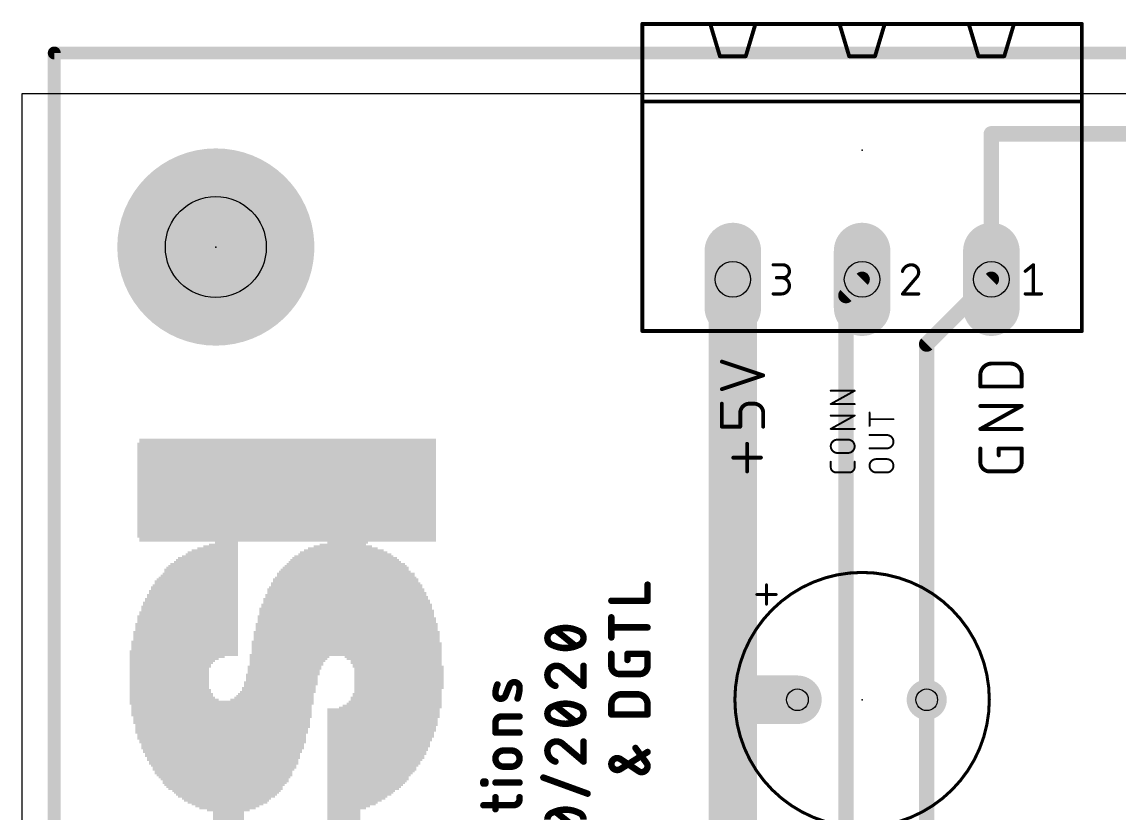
# Model space of a CAD drawing. Extents: x -9 to 239, y 2 to 147.
# Drawn here: x -7.62 to 35.5, y 114.93 to 146 of the extents above; entities that cross this region are included whole.
import ezdxf

# ---------------------------------------------------------------- set-up
doc = ezdxf.new("R2010")
doc.units = 0
for name, color, linetype in [('1', 12, 'CONTINUOUS'), ('16', 132, 'CONTINUOUS'), ('17', 110, 'CONTINUOUS'), ('20', 53, 'CONTINUOUS'), ('21', 40, 'CONTINUOUS'), ('23', 53, 'CONTINUOUS'), ('25', 253, 'CONTINUOUS'), ('29', 253, 'CONTINUOUS'), ('30', 253, 'CONTINUOUS'), ('44', 253, 'CONTINUOUS'), ('51', 253, 'CONTINUOUS')]:
    doc.layers.add(name, color=color, linetype=linetype)

# ---------------------------------------------------------------- blocks, each defined once
blk = doc.blocks.new('RECT')
blk.add_solid([(-0.5, -0.5), (0.5, -0.5), (-0.5, 0.5), (0.5, 0.5)])
blk = doc.blocks.new('LONGP100')
at = {"const_width": 1}
blk.add_lwpolyline([(-0.5, 0), (0.5, 0)], dxfattribs=at)
at = {"const_width": 0.5}
for points in [[(-0.5, 0.25, 1), (-0.5, -0.25)], [(0.5, -0.25, 1), (0.5, 0.25)]]:
    blk.add_lwpolyline(points, format="xyb", dxfattribs=at)
blk = doc.blocks.new('ROUNDP')
at = {"const_width": 0.5}
blk.add_lwpolyline([(0, -0.25, 1), (0, 0.25, 1), (0, -0.25)], format="xyb", dxfattribs=at)

msp = doc.modelspace()

# ---------------------------------------------------------------- linework, layer by layer
at = {"layer": '1'}
for points, const_width in [([(30.48, 141.605), (66.04, 141.605)], 0.6096), ([(30.48, 135.89), (30.48, 141.605)], 0.6096), ([(20.32, 135.89), (20.32, 119.38)], 1.905), ([(25.4, 135.89), (24.765, 135.255)], 0.6096), ([(27.94, 133.35), (30.48, 135.89)], 0.6096), ([(24.765, 135.255), (24.765, 111.4425)], 0.6096), ([(27.94, 119.38), (27.94, 133.35)], 0.6096), ([(20.32, 119.38), (22.86, 119.38)], 1.905), ([(20.32, 119.38), (20.32, 77.1525)], 1.905), ([(27.94, 119.38), (27.94, 109.22)], 0.6096)]:
    msp.add_lwpolyline(points, dxfattribs=dict(at, const_width=const_width))
for points, const_width in [([(30.48, 141.7574, 1), (30.48, 141.4526)], 0.3048), ([(30.6324, 141.605, 1), (30.3276, 141.605)], 0.3048), ([(20.7963, 135.89, 1), (19.8438, 135.89)], 0.9525), ([(25.5078, 135.7822, 1), (25.2922, 135.9978)], 0.3048), ([(30.3276, 135.89, 1), (30.6324, 135.89)], 0.3048), ([(30.5878, 135.7822, 1), (30.3722, 135.9978)], 0.3048), ([(24.6572, 135.3628, 1), (24.8728, 135.1472)], 0.3048), ([(24.9174, 135.255, 1), (24.6126, 135.255)], 0.3048), ([(27.8322, 133.4578, 1), (28.0478, 133.2422)], 0.3048), ([(28.0924, 133.35, 1), (27.7876, 133.35)], 0.3048), ([(20.32, 119.8563, 1), (20.32, 118.9038)], 0.9525), ([(20.7963, 119.38, 1), (19.8438, 119.38)], 0.9525), ([(22.86, 118.9038, 1), (22.86, 119.8563)], 0.9525), ([(19.8438, 119.38, 1), (20.7963, 119.38)], 0.9525), ([(28.0924, 119.38, 1), (27.7876, 119.38)], 0.3048), ([(27.7876, 119.38, 1), (28.0924, 119.38)], 0.3048)]:
    msp.add_lwpolyline(points, format="xyb", dxfattribs=dict(at, const_width=const_width))
at = {"layer": '16', "const_width": 0.508}
for points in [[(-6.35, 2.54), (-6.35, 144.78)], [(-6.35, 144.78), (236.22, 144.78)]]:
    msp.add_lwpolyline(points, dxfattribs=at)
at = {"layer": '16', "const_width": 0.254}
for points in [[(-6.223, 144.78, 1), (-6.477, 144.78)], [(-6.35, 144.907, 1), (-6.35, 144.653)]]:
    msp.add_lwpolyline(points, format="xyb", dxfattribs=at)
at = {"layer": '20'}
for p, q in [((236.2, 143.18), (-7.62, 143.18)), ((-7.62, 143.18), (-7.62, 2.54))]:
    msp.add_line(p, q, dxfattribs=at)
at = {"layer": '21'}
for points, const_width in [([(16.764, 142.875), (16.764, 145.923)], 0.1524), ([(19.431, 145.923), (16.764, 145.923)], 0.1524), ([(21.209, 145.923), (19.431, 145.923)], 0.1524), ([(19.431, 145.923), (19.812, 144.653)], 0.1524), ([(21.209, 145.923), (20.828, 144.653)], 0.1524), ([(24.511, 145.923), (21.209, 145.923)], 0.1524), ([(24.511, 145.923), (24.892, 144.653)], 0.1524), ([(26.289, 145.923), (24.511, 145.923)], 0.1524), ([(26.289, 145.923), (25.908, 144.653)], 0.1524), ([(29.591, 145.923), (26.289, 145.923)], 0.1524), ([(29.591, 145.923), (29.972, 144.653)], 0.1524), ([(31.369, 145.923), (29.591, 145.923)], 0.1524), ([(31.369, 145.923), (30.988, 144.653)], 0.1524), ([(34.036, 145.923), (31.369, 145.923)], 0.1524), ([(34.036, 142.875), (34.036, 145.923)], 0.1524), ([(20.828, 144.653), (19.812, 144.653)], 0.1524), ([(25.908, 144.653), (24.892, 144.653)], 0.1524), ([(29.972, 144.653), (30.988, 144.653)], 0.1524), ([(34.036, 142.875), (16.764, 142.875)], 0.1524), ([(16.764, 133.858), (16.764, 142.875)], 0.1524), ([(34.036, 133.858), (34.036, 142.875)], 0.1524), ([(21.9075, 136.4615), (22.2885, 136.4615)], 0.127), ([(31.8135, 136.2075), (32.131, 136.4615)], 0.127), ([(32.131, 136.4615), (32.131, 135.3185)], 0.127), ([(22.2885, 135.9535), (22.0345, 135.9535)], 0.127), ([(27.5273, 135.9535), (26.9875, 135.3185)], 0.127), ([(21.9075, 135.3185), (22.225, 135.3185)], 0.127), ([(26.9875, 135.3185), (27.6225, 135.3185)], 0.127), ([(31.8135, 135.3185), (32.4485, 135.3185)], 0.127), ([(19.685, 133.858), (16.764, 133.858)], 0.1524), ([(24.765, 133.858), (20.955, 133.858)], 0.1524), ([(29.845, 133.858), (26.035, 133.858)], 0.1524), ([(34.036, 133.858), (31.115, 133.858)], 0.1524), ([(16.9672, 123.2675), (16.9672, 123.8996)], 0.254), ([(21.6425, 123.8876), (21.6425, 123.1376)], 0.12), ([(15.5448, 123.2675), (16.9672, 123.2675)], 0.254), ([(21.2675, 123.5126), (22.0175, 123.5126)], 0.12), ([(15.5448, 121.8262), (15.5448, 122.6165)], 0.254), ([(14.1365, 121.4887), (13.3463, 122.1209)], 0.254), ([(16.9672, 122.2213), (15.5448, 122.2213)], 0.254), ([(15.5448, 120.7053), (15.5448, 121.1794)], 0.254), ([(16.177, 120.9424), (16.177, 121.1794)], 0.254), ([(16.177, 121.1794), (16.9672, 121.1794)], 0.254), ([(16.9672, 121.1794), (16.9672, 120.7053)], 0.254), ([(14.4526, 119.9231), (14.4526, 120.7134)], 0.254), ([(13.6624, 120.5948), (14.4526, 119.9231)], 0.254), ([(16.6511, 120.3892), (15.8609, 120.3892)], 0.254), ([(11.5429, 119.9413), (11.3848, 119.5461)], 0.254), ([(15.9399, 119.5937), (16.5721, 119.5937)], 0.254), ([(14.1365, 118.5156), (13.3463, 119.1478)], 0.254), ([(15.5448, 118.8035), (15.5448, 119.1986)], 0.254), ([(16.9672, 119.1986), (16.9672, 118.8035)], 0.254), ([(10.9897, 118.0897), (10.9897, 118.4848)], 0.254), ([(11.2268, 118.7219), (11.938, 118.7219)], 0.254), ([(16.9672, 118.8035), (15.5448, 118.8035)], 0.254), ([(11.938, 118.0897), (10.9897, 118.0897)], 0.254), ([(13.6624, 117.6217), (14.4526, 116.95)], 0.254), ([(14.4526, 116.95), (14.4526, 117.7402)], 0.254), ([(11.3058, 117.3839), (11.6219, 117.3839)], 0.254), ([(15.9004, 116.6557), (16.9672, 117.3274)], 0.254), ([(16.9277, 116.8928), (16.4931, 117.4854)], 0.254), ([(11.6219, 116.7518), (11.3058, 116.7518)], 0.254), ([(16.6116, 116.5767), (15.9004, 117.0508)], 0.254), ([(14.6106, 115.6911), (12.8722, 116.3233)], 0.254), ([(10.5156, 116.0868), (10.5156, 116.1659)], 0.254), ([(10.5156, 116.1659), (10.5946, 116.1659)], 0.254), ([(10.5946, 116.0868), (10.5156, 116.0868)], 0.254), ([(10.5946, 116.1659), (10.5946, 116.0868)], 0.254), ([(11.938, 116.1264), (10.9897, 116.1264)], 0.254), ([(10.9897, 115.0798), (10.9897, 115.5539)], 0.254), ([(11.938, 115.4749), (11.938, 115.5539)], 0.254), ([(10.5156, 115.2378), (11.7009, 115.2378)], 0.254), ([(14.1365, 114.3532), (13.3463, 114.9853)], 0.254)]:
    msp.add_lwpolyline(points, dxfattribs=dict(at, const_width=const_width))
for points, const_width in [([(16.8021, 145.923, 1), (16.7259, 145.923)], 0.0762), ([(16.764, 145.9611, 1), (16.764, 145.8849)], 0.0762), ([(19.431, 145.9611, 1), (19.431, 145.8849)], 0.0762), ([(19.4675, 145.9339, 1), (19.3945, 145.9121)], 0.0762), ([(19.431, 145.8849, 1), (19.431, 145.9611)], 0.0762), ([(21.209, 145.9611, 1), (21.209, 145.8849)], 0.0762), ([(21.2455, 145.9121, 1), (21.1725, 145.9339)], 0.0762), ([(21.209, 145.8849, 1), (21.209, 145.9611)], 0.0762), ([(24.5475, 145.9339, 1), (24.4745, 145.9121)], 0.0762), ([(24.511, 145.9611, 1), (24.511, 145.8849)], 0.0762), ([(24.511, 145.8849, 1), (24.511, 145.9611)], 0.0762), ([(26.289, 145.9611, 1), (26.289, 145.8849)], 0.0762), ([(26.3255, 145.9121, 1), (26.2525, 145.9339)], 0.0762), ([(26.289, 145.8849, 1), (26.289, 145.9611)], 0.0762), ([(29.6275, 145.9339, 1), (29.5545, 145.9121)], 0.0762), ([(29.591, 145.9611, 1), (29.591, 145.8849)], 0.0762), ([(29.591, 145.8849, 1), (29.591, 145.9611)], 0.0762), ([(31.369, 145.9611, 1), (31.369, 145.8849)], 0.0762), ([(31.4055, 145.9121, 1), (31.3325, 145.9339)], 0.0762), ([(31.369, 145.8849, 1), (31.369, 145.9611)], 0.0762), ([(34.0741, 145.923, 1), (33.9979, 145.923)], 0.0762), ([(34.036, 145.8849, 1), (34.036, 145.9611)], 0.0762), ([(19.812, 144.6911, 1), (19.812, 144.6149)], 0.0762), ([(19.7755, 144.6421, 1), (19.8485, 144.6639)], 0.0762), ([(20.7915, 144.6639, 1), (20.8645, 144.6421)], 0.0762), ([(20.828, 144.6149, 1), (20.828, 144.6911)], 0.0762), ([(24.892, 144.6911, 1), (24.892, 144.6149)], 0.0762), ([(24.8555, 144.6421, 1), (24.9285, 144.6639)], 0.0762), ([(25.8715, 144.6639, 1), (25.9445, 144.6421)], 0.0762), ([(25.908, 144.6149, 1), (25.908, 144.6911)], 0.0762), ([(29.972, 144.6911, 1), (29.972, 144.6149)], 0.0762), ([(29.9355, 144.6421, 1), (30.0085, 144.6639)], 0.0762), ([(30.9515, 144.6639, 1), (31.0245, 144.6421)], 0.0762), ([(30.988, 144.6149, 1), (30.988, 144.6911)], 0.0762), ([(16.764, 142.9131, 1), (16.764, 142.8369)], 0.0762), ([(16.8021, 142.875, 1), (16.7259, 142.875)], 0.0762), ([(16.7259, 142.875, 1), (16.8021, 142.875)], 0.0762), ([(34.0741, 142.875, 1), (33.9979, 142.875)], 0.0762), ([(33.9979, 142.875, 1), (34.0741, 142.875)], 0.0762), ([(34.036, 142.8369, 1), (34.036, 142.9131)], 0.0762), ([(21.9075, 136.4932, 1), (21.9075, 136.4298)], 0.0635), ([(22.2885, 135.9535, 1), (22.2885, 136.4615)], 0.127), ([(22.2885, 136.4932, 1), (22.2885, 136.4298)], 0.0635), ([(22.2885, 136.4298, 1), (22.2885, 136.4932)], 0.0635), ([(27.3368, 136.4615, 0.3252), (26.9875, 136.2075)], 0.127), ([(27.6225, 136.1757, 0.4142), (27.3368, 136.4615)], 0.127), ([(27.3368, 136.4932, 1), (27.3368, 136.4298)], 0.0635), ([(27.3367, 136.4298, 1), (27.3368, 136.4932)], 0.0635), ([(31.7937, 136.2323, 1), (31.8333, 136.1827)], 0.0635), ([(32.1628, 136.4615, 1), (32.0992, 136.4615)], 0.0635), ([(32.1508, 136.4367, 1), (32.1112, 136.4863)], 0.0635), ([(22.0345, 135.9853, 1), (22.0345, 135.9218)], 0.0635), ([(22.225, 135.3185, 1), (22.225, 135.9535)], 0.127), ([(22.225, 135.9853, 1), (22.225, 135.9218)], 0.0635), ([(22.2885, 135.9853, 1), (22.2885, 135.9218)], 0.0635), ([(22.2885, 135.9218, 1), (22.2885, 135.9853)], 0.0635), ([(26.9573, 136.2173, 1), (27.0177, 136.1977)], 0.0635), ([(27.5273, 135.9535, 0.2053), (27.6225, 136.1757)], 0.127), ([(27.5054, 135.9765, 1), (27.5491, 135.9305)], 0.0635), ([(27.5514, 135.9329, 1), (27.5031, 135.9741)], 0.0635), ([(27.6542, 136.1758, 1), (27.5908, 136.1757)], 0.0635), ([(27.5908, 136.1757, 1), (27.6543, 136.1757)], 0.0635), ([(21.9075, 135.3502, 1), (21.9075, 135.2868)], 0.0635), ([(22.225, 135.3502, 1), (22.225, 135.2868)], 0.0635), ([(22.225, 135.2868, 1), (22.225, 135.3502)], 0.0635), ([(26.9633, 135.3391, 1), (27.0117, 135.2979)], 0.0635), ([(26.9875, 135.3502, 1), (26.9875, 135.2868)], 0.0635), ([(27.6225, 135.2868, 1), (27.6225, 135.3502)], 0.0635), ([(31.8135, 135.3502, 1), (31.8135, 135.2868)], 0.0635), ([(32.0992, 135.3185, 1), (32.1628, 135.3185)], 0.0635), ([(32.4485, 135.2868, 1), (32.4485, 135.3502)], 0.0635), ([(16.764, 133.8961, 1), (16.764, 133.8199)], 0.0762), ([(16.7259, 133.858, 1), (16.8021, 133.858)], 0.0762), ([(19.685, 133.8199, 1), (19.685, 133.8961)], 0.0762), ([(20.955, 133.8961, 1), (20.955, 133.8199)], 0.0762), ([(24.765, 133.8199, 1), (24.765, 133.8961)], 0.0762), ([(26.035, 133.8961, 1), (26.035, 133.8199)], 0.0762), ([(29.845, 133.8199, 1), (29.845, 133.8961)], 0.0762), ([(31.115, 133.8961, 1), (31.115, 133.8199)], 0.0762), ([(33.9979, 133.858, 1), (34.0741, 133.858)], 0.0762), ([(34.036, 133.8199, 1), (34.036, 133.8961)], 0.0762), ([(25.4, 114.38, 1), (25.4, 124.38, 1), (25.4, 114.38)], 0.12), ([(17.0307, 123.8996, 1), (16.9037, 123.8996)], 0.127), ([(21.6725, 123.8876, 1), (21.6125, 123.8876)], 0.06), ([(15.5448, 123.331, 1), (15.5448, 123.204)], 0.127), ([(16.9037, 123.2675, 1), (17.0307, 123.2675)], 0.127), ([(16.9672, 123.204, 1), (16.9672, 123.331)], 0.127), ([(21.2675, 123.5426, 1), (21.2675, 123.4826)], 0.06), ([(22.0175, 123.4826, 1), (22.0175, 123.5426)], 0.06), ([(21.6125, 123.1376, 1), (21.6725, 123.1376)], 0.06), ([(15.6083, 122.6165, 1), (15.4813, 122.6165)], 0.127), ([(13.2278, 122.0814, 0.3205), (13.0302, 121.8048)], 0.254), ([(13.1999, 122.1385, 1), (13.2556, 122.0243)], 0.127), ([(13.7414, 122.1999, 0.1139), (13.2278, 122.0814)], 0.254), ([(13.2484, 122.0213, 1), (13.2072, 122.1415)], 0.127), ([(13.386, 122.1705, 1), (13.3066, 122.0713)], 0.127), ([(14.255, 122.0814, 0.1139), (13.7414, 122.1999)], 0.254), ([(13.7414, 122.2634, 1), (13.7414, 122.1364)], 0.127), ([(13.7414, 122.1364, 1), (13.7414, 122.2634)], 0.127), ([(14.4526, 121.8048, 0.3205), (14.255, 122.0814)], 0.254), ([(14.2756, 122.1415, 1), (14.2345, 122.0213)], 0.127), ([(14.2272, 122.0243, 1), (14.2829, 122.1385)], 0.127), ([(15.5448, 122.2848, 1), (15.5448, 122.1578)], 0.127), ([(16.9672, 122.1578, 1), (16.9672, 122.2848)], 0.127), ([(13.0302, 121.8048, 0.3205), (13.2278, 121.5282)], 0.254), ([(13.0937, 121.8048, 1), (12.9667, 121.8048)], 0.127), ([(12.9667, 121.8048, 1), (13.0937, 121.8048)], 0.127), ([(13.2278, 121.5282, 0.1139), (13.7414, 121.4097)], 0.254), ([(13.2556, 121.5853, 1), (13.1999, 121.4712)], 0.127), ([(13.2072, 121.4682, 1), (13.2484, 121.5883)], 0.127), ([(13.7414, 121.4097, 0.1139), (14.255, 121.5282)], 0.254), ([(14.0968, 121.4392, 1), (14.1762, 121.5383)], 0.127), ([(14.255, 121.5282, 0.3205), (14.4526, 121.8048)], 0.254), ([(14.2345, 121.5883, 1), (14.2756, 121.4682)], 0.127), ([(14.2829, 121.4712, 1), (14.2272, 121.5853)], 0.127), ([(14.5161, 121.8048, 1), (14.3891, 121.8048)], 0.127), ([(14.3891, 121.8048, 1), (14.5161, 121.8048)], 0.127), ([(15.4813, 121.8262, 1), (15.6083, 121.8262)], 0.127), ([(13.7414, 121.4732, 1), (13.7414, 121.3462)], 0.127), ([(13.7414, 121.3462, 1), (13.7414, 121.4732)], 0.127), ([(15.6083, 121.1794, 1), (15.4813, 121.1794)], 0.127), ([(16.2405, 121.1794, 1), (16.1135, 121.1794)], 0.127), ([(16.177, 121.2429, 1), (16.177, 121.1159)], 0.127), ([(17.0307, 121.1794, 1), (16.9037, 121.1794)], 0.127), ([(16.9672, 121.1159, 1), (16.9672, 121.2429)], 0.127), ([(13.3858, 120.7134, 0.4142), (13.0302, 120.3578)], 0.254), ([(13.6624, 120.5948, 0.2053), (13.3858, 120.7134)], 0.254), ([(13.3858, 120.7769, 1), (13.3858, 120.6499)], 0.127), ([(13.3858, 120.6499, 1), (13.3858, 120.7769)], 0.127), ([(14.5161, 120.7134, 1), (14.3891, 120.7134)], 0.127), ([(15.5448, 120.7053, 0.4142), (15.8609, 120.3892)], 0.254), ([(15.6083, 120.7053, 1), (15.4813, 120.7053)], 0.127), ([(15.4813, 120.7053, 1), (15.6083, 120.7053)], 0.127), ([(16.1135, 120.9424, 1), (16.2405, 120.9424)], 0.127), ([(16.6511, 120.3892, 0.4142), (16.9672, 120.7053)], 0.254), ([(17.0307, 120.7053, 1), (16.9037, 120.7053)], 0.127), ([(16.9037, 120.7053, 1), (17.0307, 120.7053)], 0.127), ([(13.0302, 120.3578, 0.3252), (13.3463, 119.9231)], 0.254), ([(13.0937, 120.3578, 1), (12.9667, 120.3578)], 0.127), ([(12.9667, 120.3578, 1), (13.0937, 120.3578)], 0.127), ([(13.7035, 120.6432, 1), (13.6213, 120.5464)], 0.127), ([(13.6164, 120.551, 1), (13.7084, 120.6386)], 0.127), ([(15.8609, 120.4527, 1), (15.8609, 120.3257)], 0.127), ([(15.8609, 120.3257, 1), (15.8609, 120.4527)], 0.127), ([(16.6511, 120.4527, 1), (16.6511, 120.3257)], 0.127), ([(16.6511, 120.3257, 1), (16.6511, 120.4527)], 0.127), ([(11.0688, 119.9808, 0.1026), (10.9897, 119.6252)], 0.254), ([(11.1267, 119.9547, 1), (11.0109, 120.0068)], 0.127), ([(11.938, 119.8622, 0.8318), (11.5429, 119.9413)], 0.254), ([(11.4839, 119.9648, 1), (11.6018, 119.9177)], 0.127), ([(11.6018, 119.9177, 1), (11.4839, 119.9648)], 0.127), ([(11.859, 119.4276, 0.083), (11.938, 119.8622)], 0.254), ([(12.0015, 119.8613, 1), (11.8745, 119.8631)], 0.127), ([(11.8745, 119.8631, 1), (12.0015, 119.8613)], 0.127), ([(13.3267, 119.8627, 1), (13.3659, 119.9836)], 0.127), ([(14.3891, 119.9231, 1), (14.5161, 119.9231)], 0.127), ([(14.4115, 119.8748, 1), (14.4937, 119.9715)], 0.127), ([(10.9897, 119.6252, 0.8318), (11.3848, 119.5461)], 0.254), ([(11.0532, 119.6243, 1), (10.9262, 119.6261)], 0.127), ([(10.9262, 119.6261, 1), (11.0532, 119.6243)], 0.127), ([(11.3259, 119.5697, 1), (11.4438, 119.5226)], 0.127), ([(11.4438, 119.5226, 1), (11.3259, 119.5697)], 0.127), ([(11.7992, 119.4491, 1), (11.9187, 119.4061)], 0.127), ([(15.9399, 119.5937, 0.4142), (15.5448, 119.1986)], 0.254), ([(15.9399, 119.6572, 1), (15.9399, 119.5302)], 0.127), ([(15.9399, 119.5302, 1), (15.9399, 119.6572)], 0.127), ([(16.9672, 119.1986, 0.4142), (16.5721, 119.5937)], 0.254), ([(16.5721, 119.6572, 1), (16.5721, 119.5302)], 0.127), ([(16.5721, 119.5302, 1), (16.5721, 119.6572)], 0.127), ([(13.2278, 119.1083, 0.3205), (13.0302, 118.8317)], 0.254), ([(13.7414, 119.2268, 0.1139), (13.2278, 119.1083)], 0.254), ([(13.1999, 119.1653, 1), (13.2556, 119.0512)], 0.127), ([(13.2484, 119.0482, 1), (13.2072, 119.1683)], 0.127), ([(13.386, 119.1973, 1), (13.3066, 119.0982)], 0.127), ([(14.255, 119.1083, 0.1139), (13.7414, 119.2268)], 0.254), ([(13.7414, 119.2903, 1), (13.7414, 119.1633)], 0.127), ([(13.7414, 119.1633, 1), (13.7414, 119.2903)], 0.127), ([(14.4526, 118.8317, 0.3205), (14.255, 119.1083)], 0.254), ([(14.2756, 119.1683, 1), (14.2345, 119.0482)], 0.127), ([(14.2272, 119.0512, 1), (14.2829, 119.1653)], 0.127), ([(15.6083, 119.1986, 1), (15.4813, 119.1986)], 0.127), ([(15.4813, 119.1986, 1), (15.6083, 119.1986)], 0.127), ([(17.0307, 119.1986, 1), (16.9037, 119.1986)], 0.127), ([(16.9037, 119.1986, 1), (17.0307, 119.1986)], 0.127), ([(11.2268, 118.7219, 0.4142), (10.9897, 118.4848)], 0.254), ([(11.0532, 118.4848, 1), (10.9262, 118.4848)], 0.127), ([(11.2268, 118.7854, 1), (11.2268, 118.6584)], 0.127), ([(11.2268, 118.6584, 1), (11.2268, 118.7854)], 0.127), ([(11.938, 118.6584, 1), (11.938, 118.7854)], 0.127), ([(13.0302, 118.8317, 0.3205), (13.2278, 118.5551)], 0.254), ([(13.0937, 118.8317, 1), (12.9667, 118.8317)], 0.127), ([(12.9667, 118.8317, 1), (13.0937, 118.8317)], 0.127), ([(13.2556, 118.6122, 1), (13.1999, 118.498)], 0.127), ([(13.2278, 118.5551, 0.1139), (13.7414, 118.4366)], 0.254), ([(13.2072, 118.495, 1), (13.2484, 118.6152)], 0.127), ([(13.7414, 118.4366, 0.1139), (14.255, 118.5551)], 0.254), ([(14.0968, 118.466, 1), (14.1762, 118.5652)], 0.127), ([(14.255, 118.5551, 0.3205), (14.4526, 118.8317)], 0.254), ([(14.2345, 118.6152, 1), (14.2756, 118.495)], 0.127), ([(14.2829, 118.498, 1), (14.2272, 118.6122)], 0.127), ([(14.5161, 118.8317, 1), (14.3891, 118.8317)], 0.127), ([(14.3891, 118.8317, 1), (14.5161, 118.8317)], 0.127), ([(15.5448, 118.867, 1), (15.5448, 118.74)], 0.127), ([(15.4813, 118.8035, 1), (15.6083, 118.8035)], 0.127), ([(16.9037, 118.8035, 1), (17.0307, 118.8035)], 0.127), ([(16.9672, 118.74, 1), (16.9672, 118.867)], 0.127), ([(10.9262, 118.4848, 1), (11.0532, 118.4848)], 0.127), ([(10.9897, 118.1532, 1), (10.9897, 118.0262)], 0.127), ([(10.9262, 118.0897, 1), (11.0532, 118.0897)], 0.127), ([(11.938, 118.0262, 1), (11.938, 118.1532)], 0.127), ([(13.7414, 118.5001, 1), (13.7414, 118.3731)], 0.127), ([(13.7414, 118.3731, 1), (13.7414, 118.5001)], 0.127), ([(13.3858, 117.7402, 0.4142), (13.0302, 117.3846)], 0.254), ([(13.6624, 117.6217, 0.2053), (13.3858, 117.7402)], 0.254), ([(13.3858, 117.8037, 1), (13.3858, 117.6767)], 0.127), ([(13.3858, 117.6767, 1), (13.3858, 117.8037)], 0.127), ([(13.7035, 117.6701, 1), (13.6213, 117.5733)], 0.127), ([(13.6164, 117.5779, 1), (13.7084, 117.6655)], 0.127), ([(14.5161, 117.7402, 1), (14.3891, 117.7402)], 0.127), ([(11.3058, 117.3839, 1), (11.3058, 116.7518)], 0.254), ([(11.3058, 117.4474, 1), (11.3058, 117.3204)], 0.127), ([(11.3058, 117.3204, 1), (11.3058, 117.4474)], 0.127), ([(11.6219, 116.7518, 1), (11.6219, 117.3839)], 0.254), ([(11.6219, 117.4474, 1), (11.6219, 117.3204)], 0.127), ([(11.6219, 117.3204, 1), (11.6219, 117.4474)], 0.127), ([(13.0302, 117.3846, 0.3252), (13.3463, 116.95)], 0.254), ([(13.0937, 117.3846, 1), (12.9667, 117.3846)], 0.127), ([(12.9667, 117.3846, 1), (13.0937, 117.3846)], 0.127), ([(16.5443, 117.523, 1), (16.4419, 117.4479)], 0.127), ([(17.001, 117.2737, 1), (16.9334, 117.3811)], 0.127), ([(11.3058, 116.8153, 1), (11.3058, 116.6883)], 0.127), ([(11.3058, 116.6883, 1), (11.3058, 116.8153)], 0.127), ([(11.6219, 116.8153, 1), (11.6219, 116.6883)], 0.127), ([(11.6219, 116.6883, 1), (11.6219, 116.8153)], 0.127), ([(13.3267, 116.8896, 1), (13.3659, 117.0104)], 0.127), ([(14.3891, 116.95, 1), (14.5161, 116.95)], 0.127), ([(14.4115, 116.9016, 1), (14.4937, 116.9984)], 0.127), ([(15.9004, 117.0508, 0.5884), (15.5448, 116.8533)], 0.254), ([(15.5448, 116.8533, 0.5884), (15.9004, 116.6557)], 0.254), ([(15.6083, 116.8533, 1), (15.4813, 116.8533)], 0.127), ([(15.4813, 116.8533, 1), (15.6083, 116.8533)], 0.127), ([(15.9356, 117.1036, 1), (15.8652, 116.998)], 0.127), ([(15.8669, 116.9969, 1), (15.9339, 117.1047)], 0.127), ([(16.7301, 116.5372, 0.4142), (16.9672, 116.7742)], 0.254), ([(16.9672, 116.7742, 0.1623), (16.9277, 116.8928)], 0.254), ([(16.9785, 116.9309, 1), (16.8769, 116.8547)], 0.127), ([(16.8765, 116.8552, 1), (16.9789, 116.9303)], 0.127), ([(17.0307, 116.7742, 1), (16.9037, 116.7742)], 0.127), ([(12.8939, 116.3829, 1), (12.8505, 116.2636)], 0.127), ([(15.8666, 116.7094, 1), (15.9342, 116.602)], 0.127), ([(15.9339, 116.6018, 1), (15.8669, 116.7096)], 0.127), ([(16.6116, 116.5767, 0.1623), (16.7301, 116.5372)], 0.254), ([(16.6497, 116.6275, 1), (16.5735, 116.5259)], 0.127), ([(16.5764, 116.5238, 1), (16.6468, 116.6295)], 0.127), ([(16.7301, 116.6007, 1), (16.7301, 116.4737)], 0.127), ([(16.7301, 116.4737, 1), (16.7301, 116.6007)], 0.127), ([(16.9037, 116.7742, 1), (17.0307, 116.7742)], 0.127), ([(10.5791, 116.1659, 1), (10.4521, 116.1659)], 0.127), ([(10.5156, 116.2294, 1), (10.5156, 116.1024)], 0.127), ([(10.5156, 116.1503, 1), (10.5156, 116.0233)], 0.127), ([(10.4521, 116.0868, 1), (10.5791, 116.0868)], 0.127), ([(10.6581, 116.1659, 1), (10.5311, 116.1659)], 0.127), ([(10.5311, 116.0868, 1), (10.6581, 116.0868)], 0.127), ([(10.5946, 116.1024, 1), (10.5946, 116.2294)], 0.127), ([(10.5946, 116.0233, 1), (10.5946, 116.1503)], 0.127), ([(10.9897, 116.1899, 1), (10.9897, 116.0629)], 0.127), ([(11.938, 116.0629, 1), (11.938, 116.1899)], 0.127), ([(11.0532, 115.5539, 1), (10.9262, 115.5539)], 0.127), ([(11.7009, 115.2378, 0.4142), (11.938, 115.4749)], 0.254), ([(12.0015, 115.5539, 1), (11.8745, 115.5539)], 0.127), ([(12.0015, 115.4749, 1), (11.8745, 115.4749)], 0.127), ([(14.5889, 115.6314, 1), (14.6323, 115.7508)], 0.127), ([(10.5156, 115.3013, 1), (10.5156, 115.1743)], 0.127), ([(10.9262, 115.0798, 1), (11.0532, 115.0798)], 0.127), ([(11.7009, 115.3013, 1), (11.7009, 115.1743)], 0.127), ([(11.7009, 115.1743, 1), (11.7009, 115.3013)], 0.127), ([(11.8745, 115.4749, 1), (12.0015, 115.4749)], 0.127), ([(13.7414, 115.0644, 0.1139), (13.2278, 114.9458)], 0.254), ([(14.255, 114.9458, 0.1139), (13.7414, 115.0644)], 0.254), ([(13.7414, 115.1279, 1), (13.7414, 115.0009)], 0.127), ([(13.7414, 115.0009, 1), (13.7414, 115.1279)], 0.127), ([(13.2278, 114.9458, 0.3205), (13.0302, 114.6693)], 0.254), ([(13.1999, 115.0029, 1), (13.2556, 114.8888)], 0.127), ([(13.2484, 114.8858, 1), (13.2072, 115.0059)], 0.127), ([(13.386, 115.0349, 1), (13.3066, 114.9358)], 0.127), ([(14.4526, 114.6693, 0.3205), (14.255, 114.9458)], 0.254), ([(14.2756, 115.0059, 1), (14.2345, 114.8858)], 0.127), ([(14.2272, 114.8888, 1), (14.2829, 115.0029)], 0.127)]:
    msp.add_lwpolyline(points, format="xyb", dxfattribs=dict(at, const_width=const_width))
at = {"layer": '23'}
for p in [(25.4, 140.97), (0, 137.16), (25.4, 119.38)]:
    msp.add_point(p, dxfattribs=at)
at = {"layer": '25'}
for points, const_width in [([(21.5138, 132.1185), (19.8882, 132.6604)], 0.1524), ([(30.4998, 132.584), (31.2222, 132.584)], 0.1524), ([(19.8882, 131.5767), (21.5138, 132.1185)], 0.1524), ([(30.0482, 131.6809), (30.0482, 132.1324)], 0.1524), ([(31.6738, 132.1324), (31.6738, 131.6809)], 0.1524), ([(24.1681, 130.9929), (25.1079, 131.515)], 0.0762), ([(25.1079, 131.515), (24.1681, 131.515)], 0.0762), ([(31.6738, 131.6809), (30.0482, 131.6809)], 0.1524), ([(19.8882, 130.1038), (19.8882, 131.007)], 0.1524), ([(21.1526, 131.007), (20.9719, 131.007)], 0.1524), ([(20.6107, 130.6457), (20.6107, 130.1038)], 0.1524), ([(21.5138, 130.1038), (21.5138, 130.6457)], 0.1524), ([(25.1079, 130.9929), (24.1681, 130.9929)], 0.0762), ([(25.6921, 130.1369), (25.6921, 130.659)], 0.0762), ([(30.0482, 130.0135), (31.6738, 130.9166)], 0.1524), ([(31.6738, 130.9166), (30.0482, 130.9166)], 0.1524), ([(24.1681, 130.0175), (25.1079, 130.5397)], 0.0762), ([(25.1079, 130.5397), (24.1681, 130.5397)], 0.0762), ([(26.6319, 130.398), (25.6921, 130.398)], 0.0762), ([(20.6107, 130.1038), (19.8882, 130.1038)], 0.1524), ([(25.1079, 130.0175), (24.1681, 130.0175)], 0.0762), ([(26.3708, 129.7751), (25.6921, 129.7751)], 0.0762), ([(31.6738, 130.0135), (30.0482, 130.0135)], 0.1524), ([(20.8816, 128.3462), (20.8816, 129.4299)], 0.1524), ([(24.4292, 129.5948), (24.8468, 129.5948)], 0.0762), ([(21.4235, 128.8881), (20.3398, 128.8881)], 0.1524), ([(24.8468, 129.0727), (24.4292, 129.0727)], 0.0762), ([(25.6921, 129.253), (26.3708, 129.253)], 0.0762), ([(30.0482, 128.7074), (30.0482, 129.2493)], 0.1524), ([(30.7707, 128.9784), (30.7707, 129.2493)], 0.1524), ([(30.7707, 129.2493), (31.6738, 129.2493)], 0.1524), ([(31.6738, 129.2493), (31.6738, 128.7074)], 0.1524), ([(24.1681, 128.5169), (24.1681, 128.7258)], 0.0762), ([(25.1079, 128.7258), (25.1079, 128.5169)], 0.0762), ([(25.9532, 128.8302), (26.3708, 128.8302)], 0.0762), ([(24.8991, 128.3081), (24.3769, 128.3081)], 0.0762), ([(26.3708, 128.3081), (25.9532, 128.3081)], 0.0762), ([(31.3126, 128.3462), (30.4094, 128.3462)], 0.1524)]:
    msp.add_lwpolyline(points, dxfattribs=dict(at, const_width=const_width))
for points, const_width in [([(19.9002, 132.6965, 1), (19.8762, 132.6242)], 0.0762), ([(30.4998, 132.584, 0.4142), (30.0482, 132.1324)], 0.1524), ([(30.4998, 132.6221, 1), (30.4998, 132.5459)], 0.0762), ([(30.4998, 132.5459, 1), (30.4998, 132.6221)], 0.0762), ([(31.6738, 132.1324, 0.4142), (31.2222, 132.584)], 0.1524), ([(31.2222, 132.6221, 1), (31.2222, 132.5459)], 0.0762), ([(31.2222, 132.5459, 1), (31.2222, 132.6221)], 0.0762), ([(21.5258, 132.0824, 1), (21.5018, 132.1547)], 0.0762), ([(21.5018, 132.0824, 1), (21.5258, 132.1547)], 0.0762), ([(30.0863, 132.1324, 1), (30.0101, 132.1324)], 0.0762), ([(30.0101, 132.1324, 1), (30.0863, 132.1324)], 0.0762), ([(31.7119, 132.1324, 1), (31.6357, 132.1324)], 0.0762), ([(31.6357, 132.1324, 1), (31.7119, 132.1324)], 0.0762), ([(19.8762, 131.6128, 1), (19.9002, 131.5405)], 0.0762), ([(24.1681, 131.5341, 1), (24.1681, 131.496)], 0.0381), ([(25.1172, 131.4984, 1), (25.0986, 131.5317)], 0.0381), ([(25.1079, 131.496, 1), (25.1079, 131.5341)], 0.0381), ([(30.0482, 131.719, 1), (30.0482, 131.6428)], 0.0762), ([(30.0101, 131.6809, 1), (30.0863, 131.6809)], 0.0762), ([(31.6357, 131.6809, 1), (31.7119, 131.6809)], 0.0762), ([(31.6738, 131.6428, 1), (31.6738, 131.719)], 0.0762), ([(19.9263, 131.007, 1), (19.8501, 131.007)], 0.0762), ([(20.9719, 131.007, 0.4142), (20.6107, 130.6457)], 0.1524), ([(20.9719, 131.0451, 1), (20.9719, 130.9689)], 0.0762), ([(20.9719, 130.9689, 1), (20.9719, 131.0451)], 0.0762), ([(21.5138, 130.6457, 0.4142), (21.1526, 131.007)], 0.1524), ([(21.1526, 131.0451, 1), (21.1526, 130.9689)], 0.0762), ([(21.1526, 130.9689, 1), (21.1526, 131.0451)], 0.0762), ([(20.6488, 130.6457, 1), (20.5726, 130.6457)], 0.0762), ([(20.5726, 130.6457, 1), (20.6488, 130.6457)], 0.0762), ([(21.5519, 130.6457, 1), (21.4757, 130.6457)], 0.0762), ([(21.4757, 130.6457, 1), (21.5519, 130.6457)], 0.0762), ([(24.1681, 131.012, 1), (24.1681, 130.9739)], 0.0381), ([(24.1588, 131.0096, 1), (24.1774, 130.9763)], 0.0381), ([(25.1079, 130.9739, 1), (25.1079, 131.012)], 0.0381), ([(25.7111, 130.659, 1), (25.673, 130.659)], 0.0381), ([(30.0482, 130.9547, 1), (30.0482, 130.8785)], 0.0762), ([(31.6923, 130.8833, 1), (31.6553, 130.9499)], 0.0762), ([(31.6738, 130.8785, 1), (31.6738, 130.9547)], 0.0762), ([(24.1681, 130.5587, 1), (24.1681, 130.5206)], 0.0381), ([(25.1172, 130.523, 1), (25.0986, 130.5563)], 0.0381), ([(25.1079, 130.5206, 1), (25.1079, 130.5587)], 0.0381), ([(25.6921, 130.417, 1), (25.6921, 130.3789)], 0.0381), ([(26.6319, 130.3789, 1), (26.6319, 130.417)], 0.0381), ([(19.8882, 130.1419, 1), (19.8882, 130.0657)], 0.0762), ([(19.8501, 130.1038, 1), (19.9263, 130.1038)], 0.0762), ([(20.5726, 130.1038, 1), (20.6488, 130.1038)], 0.0762), ([(20.6107, 130.0657, 1), (20.6107, 130.1419)], 0.0762), ([(21.4757, 130.1038, 1), (21.5519, 130.1038)], 0.0762), ([(24.1681, 130.0366, 1), (24.1681, 129.9985)], 0.0381), ([(24.1588, 130.0342, 1), (24.1774, 130.0009)], 0.0381), ([(25.1079, 129.9985, 1), (25.1079, 130.0366)], 0.0381), ([(25.673, 130.1369, 1), (25.7111, 130.1369)], 0.0381), ([(25.6921, 129.7941, 1), (25.6921, 129.756)], 0.0381), ([(26.3708, 129.253, 1), (26.3708, 129.7751)], 0.0762), ([(26.3708, 129.7941, 1), (26.3708, 129.756)], 0.0381), ([(26.3708, 129.756, 1), (26.3708, 129.7941)], 0.0381), ([(30.0482, 130.0516, 1), (30.0482, 129.9754)], 0.0762), ([(30.0297, 130.0468, 1), (30.0667, 129.9802)], 0.0762), ([(31.6738, 129.9754, 1), (31.6738, 130.0516)], 0.0762), ([(20.9197, 129.4299, 1), (20.8435, 129.4299)], 0.0762), ([(24.4292, 129.5948, 1), (24.4292, 129.0727)], 0.0762), ([(24.4292, 129.6138, 1), (24.4292, 129.5757)], 0.0381), ([(24.4292, 129.5757, 1), (24.4292, 129.6138)], 0.0381), ([(24.8468, 129.0727, 1), (24.8468, 129.5948)], 0.0762), ([(24.8468, 129.6138, 1), (24.8468, 129.5757)], 0.0381), ([(24.8468, 129.5757, 1), (24.8468, 129.6138)], 0.0381), ([(20.3398, 128.9262, 1), (20.3398, 128.85)], 0.0762), ([(21.4235, 128.85, 1), (21.4235, 128.9262)], 0.0762), ([(24.4292, 129.0917, 1), (24.4292, 129.0536)], 0.0381), ([(24.4292, 129.0536, 1), (24.4292, 129.0917)], 0.0381), ([(24.8468, 129.0917, 1), (24.8468, 129.0536)], 0.0381), ([(24.8468, 129.0536, 1), (24.8468, 129.0917)], 0.0381), ([(25.6921, 129.272, 1), (25.6921, 129.2339)], 0.0381), ([(26.3708, 129.272, 1), (26.3708, 129.2339)], 0.0381), ([(26.3708, 129.2339, 1), (26.3708, 129.272)], 0.0381), ([(30.0863, 129.2493, 1), (30.0101, 129.2493)], 0.0762), ([(30.8088, 129.2493, 1), (30.7326, 129.2493)], 0.0762), ([(30.7707, 129.2874, 1), (30.7707, 129.2112)], 0.0762), ([(30.7326, 128.9784, 1), (30.8088, 128.9784)], 0.0762), ([(31.7119, 129.2493, 1), (31.6357, 129.2493)], 0.0762), ([(31.6738, 129.2112, 1), (31.6738, 129.2874)], 0.0762), ([(24.1681, 128.5169, 0.4142), (24.3769, 128.3081)], 0.0762), ([(24.1871, 128.5169, 1), (24.149, 128.5169)], 0.0381), ([(24.1872, 128.7258, 1), (24.1491, 128.7258)], 0.0381), ([(24.1491, 128.5169, 1), (24.1872, 128.5169)], 0.0381), ([(24.8991, 128.3081, 0.4142), (25.1079, 128.5169)], 0.0762), ([(25.127, 128.7258, 1), (25.0889, 128.7258)], 0.0381), ([(25.127, 128.5169, 1), (25.0889, 128.5169)], 0.0381), ([(25.0889, 128.5169, 1), (25.127, 128.5169)], 0.0381), ([(25.9532, 128.8302, 1), (25.9532, 128.3081)], 0.0762), ([(25.9532, 128.8493, 1), (25.9532, 128.8112)], 0.0381), ([(25.9532, 128.8112, 1), (25.9532, 128.8493)], 0.0381), ([(26.3708, 128.3081, 1), (26.3708, 128.8302)], 0.0762), ([(26.3708, 128.8493, 1), (26.3708, 128.8112)], 0.0381), ([(26.3708, 128.8112, 1), (26.3708, 128.8493)], 0.0381), ([(30.0482, 128.7074, 0.4142), (30.4094, 128.3462)], 0.1524), ([(30.0863, 128.7074, 1), (30.0101, 128.7074)], 0.0762), ([(30.0101, 128.7074, 1), (30.0863, 128.7074)], 0.0762), ([(31.3126, 128.3462, 0.4142), (31.6738, 128.7074)], 0.1524), ([(31.7119, 128.7074, 1), (31.6357, 128.7074)], 0.0762), ([(31.6357, 128.7074, 1), (31.7119, 128.7074)], 0.0762), ([(20.8435, 128.3462, 1), (20.9197, 128.3462)], 0.0762), ([(24.3769, 128.3271, 1), (24.3769, 128.2891)], 0.0381), ([(24.3769, 128.2891, 1), (24.3769, 128.3271)], 0.0381), ([(24.8991, 128.3271, 1), (24.8991, 128.2891)], 0.0381), ([(24.8991, 128.2891, 1), (24.8991, 128.3271)], 0.0381), ([(25.9532, 128.3271, 1), (25.9532, 128.2891)], 0.0381), ([(25.9532, 128.2891, 1), (25.9532, 128.3271)], 0.0381), ([(26.3708, 128.3271, 1), (26.3708, 128.289)], 0.0381), ([(26.3708, 128.2891, 1), (26.3708, 128.3271)], 0.0381), ([(30.4094, 128.3843, 1), (30.4094, 128.3081)], 0.0762), ([(30.4094, 128.3081, 1), (30.4094, 128.3843)], 0.0762), ([(31.3126, 128.3843, 1), (31.3126, 128.3081)], 0.0762), ([(31.3126, 128.3081, 1), (31.3126, 128.3843)], 0.0762)]:
    msp.add_lwpolyline(points, format="xyb", dxfattribs=dict(at, const_width=const_width))
at = {"layer": '44'}
for centre, radius in [((0, 137.16), 1.9844), ((20.32, 135.89), 0.6985), ((25.4, 135.89), 0.6985), ((30.48, 135.89), 0.6985), ((22.86, 119.38), 0.425), ((27.94, 119.38), 0.425)]:
    msp.add_circle(centre, radius, dxfattribs=at)
at = {"layer": '51', "const_width": 0.1524}
for points in [[(20.955, 133.858), (19.685, 133.858)], [(26.035, 133.858), (24.765, 133.858)], [(31.115, 133.858), (29.845, 133.858)]]:
    msp.add_lwpolyline(points, dxfattribs=at)
at = {"layer": '51'}
for points, const_width in [([(19.685, 133.8961, 1), (19.685, 133.8199)], 0.0762), ([(20.955, 133.8199, 1), (20.955, 133.8961)], 0.0762), ([(24.765, 133.8961, 1), (24.765, 133.8199)], 0.0762), ([(26.035, 133.8199, 1), (26.035, 133.8961)], 0.0762), ([(29.845, 133.8961, 1), (29.845, 133.8199)], 0.0762), ([(31.115, 133.8199, 1), (31.115, 133.8961)], 0.0762), ([(25.4, 114.38, 1), (25.4, 124.38, 1), (25.4, 114.38)], 0.12)]:
    msp.add_lwpolyline(points, format="xyb", dxfattribs=dict(at, const_width=const_width))

# ---------------------------------------------------------------- block references
at = {"layer": '17'}
for p, xscale, yscale in [((0, 137.16), 7.62, 7.62), ((0, 137.16), 7.62, 7.62), ((22.86, 119.38), 1.45, 1.45), ((22.86, 119.38), 1.45, 1.45), ((27.94, 119.38), 1.45, 1.45), ((27.94, 119.38), 1.45, 1.45)]:
    msp.add_blockref('ROUNDP', p, dxfattribs=dict(at, xscale=xscale, yscale=yscale))
at = {"layer": '17', "xscale": 2.0955, "yscale": 2.0955, "rotation": 270}
for p in [(20.32, 135.89), (20.32, 135.89), (25.4, 135.89), (25.4, 135.89), (30.48, 135.89), (30.48, 135.89)]:
    msp.add_blockref('LONGP100', p, dxfattribs=at)
at = {"layer": '21', "yscale": 0.0762, "rotation": 90}
for p, xscale in [((-3.048, 127.6096), 3.7338), ((-2.9718, 127.6096), 4.0386), ((-2.8956, 127.6096), 4.0386), ((-2.8194, 127.6096), 4.0386), ((-2.7432, 127.6096), 4.0386), ((-2.667, 127.6096), 4.0386), ((-2.5908, 127.6096), 4.0386), ((-2.5146, 127.6096), 4.0386), ((-2.4384, 127.6096), 4.0386), ((-2.3622, 127.6096), 4.0386), ((-2.286, 127.6096), 4.0386), ((-2.2098, 127.6096), 4.0386), ((-2.1336, 127.6096), 4.0386), ((-2.0574, 127.6096), 4.0386), ((-1.9812, 127.6096), 4.0386), ((-1.905, 127.6096), 4.0386), ((-1.8288, 127.6096), 4.0386), ((-1.7526, 127.6096), 4.0386), ((-1.6764, 127.6096), 4.0386), ((-1.6002, 127.6096), 4.0386), ((-1.524, 127.6096), 4.0386), ((-1.4478, 127.6096), 4.0386), ((-1.3716, 127.6096), 4.0386), ((-1.2954, 127.6096), 4.0386), ((-1.2192, 127.6096), 4.0386), ((-1.143, 127.6096), 4.0386), ((-1.0668, 127.6096), 4.0386), ((-0.9906, 127.6096), 4.0386), ((-0.9144, 127.6096), 4.0386), ((-0.8382, 127.6096), 4.0386), ((-0.762, 127.6096), 4.0386), ((-0.6858, 127.6096), 4.0386), ((-0.6096, 127.6096), 4.0386), ((-0.5334, 127.6096), 4.0386), ((-0.4572, 127.6096), 4.0386), ((-0.381, 127.6096), 4.0386), ((-0.3048, 127.6096), 4.0386), ((-0.2286, 127.6096), 4.0386), ((-0.1524, 127.6096), 4.0386), ((-0.0762, 127.6096), 4.0386), ((0, 125.2855), 8.6868), ((0.0762, 125.2855), 8.6868), ((0.1524, 125.3236), 8.6106), ((0.2286, 125.3236), 8.6106), ((0.3048, 125.3236), 8.6106), ((0.381, 125.3617), 8.5344), ((0.4572, 125.3617), 8.5344), ((0.5334, 125.3617), 8.5344), ((0.6096, 125.3617), 8.5344), ((0.6858, 125.3617), 8.5344), ((0.762, 125.3617), 8.5344), ((0.8382, 125.3617), 8.5344), ((0.9144, 127.6096), 4.0386), ((0.9906, 127.6096), 4.0386), ((1.0668, 127.6096), 4.0386), ((1.143, 127.6096), 4.0386), ((1.2192, 127.6096), 4.0386), ((1.2954, 127.6096), 4.0386), ((1.3716, 127.6096), 4.0386), ((1.4478, 127.6096), 4.0386), ((1.524, 127.6096), 4.0386), ((1.6002, 127.6096), 4.0386), ((1.6764, 127.6096), 4.0386), ((1.7526, 127.6096), 4.0386), ((1.8288, 127.6096), 4.0386), ((1.905, 127.6096), 4.0386), ((1.9812, 127.6096), 4.0386), ((2.0574, 127.6096), 4.0386), ((2.1336, 127.6096), 4.0386), ((2.2098, 127.6096), 4.0386), ((2.286, 127.6096), 4.0386), ((2.3622, 127.6096), 4.0386), ((2.4384, 127.6096), 4.0386), ((2.5146, 127.6096), 4.0386), ((2.5908, 127.6096), 4.0386), ((2.667, 127.6096), 4.0386), ((2.7432, 127.6096), 4.0386), ((2.8194, 127.6096), 4.0386), ((2.8956, 127.6096), 4.0386), ((2.9718, 127.6096), 4.0386), ((3.048, 127.6096), 4.0386), ((3.1242, 127.6096), 4.0386), ((3.2004, 127.6096), 4.0386), ((3.2766, 127.6096), 4.0386), ((3.3528, 127.6096), 4.0386), ((3.429, 127.6096), 4.0386), ((3.5052, 127.6096), 4.0386), ((3.5814, 127.6096), 4.0386), ((3.6576, 127.6096), 4.0386), ((3.7338, 127.6096), 4.0386), ((3.81, 127.6096), 4.0386), ((3.8862, 127.6096), 4.0386), ((3.9624, 127.6096), 4.0386), ((4.0386, 127.6096), 4.0386), ((4.1148, 127.6096), 4.0386), ((4.191, 127.6096), 4.0386), ((4.2672, 127.6096), 4.0386), ((4.3434, 127.6096), 4.0386), ((4.4196, 125.3236), 8.6106), ((4.4958, 125.3617), 8.5344), ((4.572, 125.3617), 8.5344), ((4.6482, 125.3617), 8.5344), ((4.7244, 125.3617), 8.5344), ((4.8006, 125.3617), 8.5344), ((4.8768, 125.3617), 8.5344), ((4.953, 125.3617), 8.5344), ((5.0292, 125.3617), 8.5344), ((5.1054, 125.3236), 8.6106), ((5.1816, 125.2855), 8.6868), ((5.2578, 125.2855), 8.6868), ((5.334, 125.2093), 8.8392), ((5.4102, 125.1331), 8.9916), ((5.4864, 120.4087), 18.4404), ((5.5626, 120.4087), 18.4404), ((5.6388, 120.4087), 18.4404), ((5.715, 122.3518), 14.5542), ((5.7912, 122.3518), 14.5542), ((5.8674, 122.3518), 14.5542), ((5.9436, 127.5715), 4.1148), ((6.0198, 127.6096), 4.0386), ((6.096, 127.6096), 4.0386), ((6.1722, 127.6096), 4.0386), ((6.2484, 127.6096), 4.0386), ((6.3246, 127.6096), 4.0386), ((6.4008, 127.6096), 4.0386), ((6.477, 127.6096), 4.0386), ((6.5532, 127.6096), 4.0386), ((6.6294, 127.6096), 4.0386), ((6.7056, 127.6096), 4.0386), ((6.7818, 127.6096), 4.0386), ((6.858, 127.6096), 4.0386), ((6.9342, 127.6096), 4.0386), ((7.0104, 127.6096), 4.0386), ((7.0866, 127.6096), 4.0386), ((7.1628, 127.6096), 4.0386), ((7.239, 127.6096), 4.0386), ((7.3152, 127.6096), 4.0386), ((7.3914, 127.6096), 4.0386), ((7.4676, 127.6096), 4.0386), ((7.5438, 127.6096), 4.0386), ((7.62, 127.6096), 4.0386), ((7.6962, 127.6096), 4.0386), ((7.7724, 127.6096), 4.0386), ((7.8486, 127.6096), 4.0386), ((7.9248, 127.6096), 4.0386), ((8.001, 127.6096), 4.0386), ((8.0772, 127.6096), 4.0386), ((8.1534, 127.6096), 4.0386), ((8.2296, 127.6096), 4.0386), ((8.3058, 127.6096), 4.0386), ((8.382, 127.6096), 4.0386), ((8.4582, 127.6096), 4.0386), ((8.5344, 127.6096), 4.0386), ((8.6106, 127.6096), 4.0386), ((-0.2286, 123.0757), 4.8768), ((-0.1524, 123.1519), 4.7244), ((-0.0762, 123.19), 4.6482), ((4.1148, 123.0376), 4.953), ((4.191, 123.1138), 4.8006), ((4.2672, 123.19), 4.6482), ((4.3434, 123.2281), 4.572), ((-1.2954, 120.2563), 9.6012), ((-1.2192, 120.2182), 9.6774), ((-1.143, 120.2563), 9.7536), ((-1.0668, 120.2563), 9.906), ((-0.9906, 120.2563), 9.906), ((-0.9144, 120.2563), 10.0584), ((-0.8382, 120.2563), 10.0584), ((-0.762, 120.2182), 10.1346), ((-0.6858, 120.2563), 10.2108), ((-0.6096, 120.2182), 10.287), ((-0.5334, 120.2182), 10.287), ((-0.4572, 120.2563), 10.3632), ((-0.381, 120.2563), 10.3632), ((-0.3048, 120.2182), 10.4394), ((3.1242, 120.8659), 8.382), ((3.2004, 120.9421), 8.2296), ((3.2766, 121.0945), 8.0772), ((3.3528, 121.2469), 7.9248), ((3.429, 121.3231), 7.7724), ((3.5052, 121.4755), 7.62), ((3.5814, 121.666), 7.239), ((3.6576, 121.8184), 7.0866), ((3.7338, 122.0089), 6.7056), ((3.81, 122.2756), 6.1722), ((3.8862, 122.5423), 5.7912), ((3.9624, 122.6947), 5.4864), ((4.0386, 122.8852), 5.1054), ((5.9436, 120.2944), 10.287), ((6.0198, 120.2944), 10.287), ((6.096, 120.3325), 10.2108), ((6.1722, 120.2944), 10.1346), ((6.2484, 120.2944), 10.1346), ((6.3246, 120.3325), 10.0584), ((6.4008, 120.3325), 9.906), ((6.477, 120.3325), 9.906), ((6.5532, 120.3706), 9.8298), ((6.6294, 120.3325), 9.7536), ((6.7056, 120.3706), 9.6774), ((6.7818, 120.3706), 9.525), ((6.858, 120.3706), 9.525), ((6.9342, 120.3706), 9.3726), ((-1.8288, 120.2563), 8.8392), ((-1.7526, 120.2944), 8.9154), ((-1.6764, 120.2563), 8.9916), ((-1.6002, 120.2563), 9.144), ((-1.524, 120.2563), 9.2964), ((-1.4478, 120.2563), 9.4488), ((-1.3716, 120.2563), 9.4488), ((2.7432, 120.3706), 8.6106), ((2.8194, 120.4468), 8.6106), ((2.8956, 120.5611), 8.5344), ((2.9718, 120.6373), 8.5344), ((3.048, 120.7897), 8.382), ((7.0104, 120.3706), 9.2202), ((7.0866, 120.4087), 9.144), ((7.1628, 120.3706), 9.0678), ((7.239, 120.3706), 8.9154), ((7.3152, 120.3706), 8.763), ((7.3914, 120.4087), 8.6868), ((7.4676, 120.4087), 8.5344), ((-2.2098, 120.2563), 7.9248), ((-2.1336, 120.2563), 8.0772), ((-2.0574, 120.2182), 8.3058), ((-1.9812, 120.2563), 8.5344), ((-1.905, 120.2563), 8.6868), ((2.3622, 119.9134), 8.6106), ((2.4384, 120.0277), 8.6868), ((2.5146, 120.1039), 8.6868), ((2.5908, 120.1801), 8.6868), ((2.667, 120.2944), 8.6106), ((7.5438, 120.4087), 8.382), ((7.62, 120.4087), 8.0772), ((7.6962, 120.4087), 7.9248), ((7.7724, 120.4468), 7.8486), ((7.8486, 120.4087), 7.62), ((-2.5146, 120.2944), 7.0866), ((-2.4384, 120.2563), 7.3152), ((-2.3622, 120.2563), 7.62), ((-2.286, 120.2563), 7.7724), ((2.0574, 119.5705), 8.382), ((2.1336, 119.6467), 8.382), ((2.2098, 119.761), 8.4582), ((2.286, 119.8372), 8.6106), ((7.9248, 120.4468), 7.3914), ((8.001, 120.4087), 7.1628), ((8.0772, 120.4468), 6.9342), ((8.1534, 120.4087), 6.7056), ((-2.7432, 120.2563), 6.2484), ((-2.667, 120.2563), 6.5532), ((-2.5908, 120.2563), 6.858), ((1.905, 119.3419), 8.0772), ((1.9812, 119.4181), 8.2296), ((8.2296, 120.4087), 6.4008), ((8.3058, 120.4087), 6.096), ((-2.8956, 120.2563), 5.6388), ((-2.8194, 120.2563), 5.9436), ((1.7526, 119.1133), 7.7724), ((1.8288, 119.1895), 7.9248), ((8.382, 120.4087), 5.7912), ((8.4582, 120.4468), 5.4102), ((8.5344, 120.4087), 5.0292), ((-3.048, 120.2563), 4.8768), ((-2.9718, 120.2563), 5.1816), ((1.6764, 118.9228), 7.5438), ((8.6106, 120.3706), 4.4958), ((-3.2004, 120.2563), 3.6576), ((-3.1242, 120.2182), 4.3434), ((1.524, 118.5799), 7.0104), ((1.6002, 118.7704), 7.239), ((8.6868, 120.3706), 4.0386), ((8.763, 120.3706), 3.429), ((-3.2766, 120.2182), 2.9718), ((1.4478, 118.3894), 6.6294), ((8.8392, 120.3325), 2.5908), ((-3.3528, 120.2563), 2.1336), ((1.3716, 118.1227), 6.096), ((1.2192, 117.7036), 5.4102), ((1.2954, 117.856), 5.715), ((8.9154, 120.2563), 0.9144), ((1.0668, 114.3508), 11.049), ((1.143, 117.5512), 5.1054), ((-0.2286, 117.3988), 4.8006), ((-0.1524, 117.3226), 4.6482), ((-0.0762, 114.2746), 10.4394), ((0.762, 114.1984), 10.5918), ((0.8382, 114.1984), 10.7442), ((0.9144, 114.2365), 10.8204), ((0.9906, 114.2746), 10.8966), ((5.334, 115.3414), 8.3058), ((5.4102, 115.4176), 8.4582), ((0, 114.2365), 10.3632), ((0.0762, 114.2365), 10.3632), ((0.1524, 114.1984), 10.287), ((0.2286, 114.1603), 10.3632), ((0.3048, 114.1603), 10.3632), ((0.381, 114.1603), 10.3632), ((0.4572, 114.1603), 10.3632), ((0.5334, 114.1222), 10.4394), ((0.6096, 114.1603), 10.5156), ((0.6858, 114.1603), 10.5156), ((4.4196, 115.1128), 7.8486), ((4.4958, 115.1128), 7.8486), ((4.572, 115.1128), 7.8486), ((4.6482, 115.1128), 7.8486), ((4.7244, 115.1128), 7.8486), ((4.8006, 115.1128), 7.8486), ((4.8768, 115.1509), 7.9248), ((4.953, 115.1509), 7.9248), ((5.0292, 115.189), 8.001), ((5.1054, 115.189), 8.001), ((5.1816, 115.2271), 8.0772), ((5.2578, 115.2652), 8.1534)]:
    msp.add_blockref('RECT', p, dxfattribs=dict(at, xscale=xscale))
at = {"layer": '29'}
for p, xscale, yscale in [((0, 137.16), 7.747, 7.747), ((22.86, 119.38), 1.577, 1.577), ((27.94, 119.38), 1.577, 1.577)]:
    msp.add_blockref('ROUNDP', p, dxfattribs=dict(at, xscale=xscale, yscale=yscale))
at = {"layer": '29', "xscale": 2.2225, "yscale": 2.2225, "rotation": 270}
for p in [(20.32, 135.89), (25.4, 135.89), (30.48, 135.89)]:
    msp.add_blockref('LONGP100', p, dxfattribs=at)
at = {"layer": '30'}
for p, xscale, yscale in [((0, 137.16), 7.747, 7.747), ((22.86, 119.38), 1.577, 1.577), ((27.94, 119.38), 1.577, 1.577)]:
    msp.add_blockref('ROUNDP', p, dxfattribs=dict(at, xscale=xscale, yscale=yscale))
at = {"layer": '30', "xscale": 2.2225, "yscale": 2.2225, "rotation": 270}
for p in [(20.32, 135.89), (25.4, 135.89), (30.48, 135.89)]:
    msp.add_blockref('LONGP100', p, dxfattribs=at)

doc.saveas('drawing.dxf')
